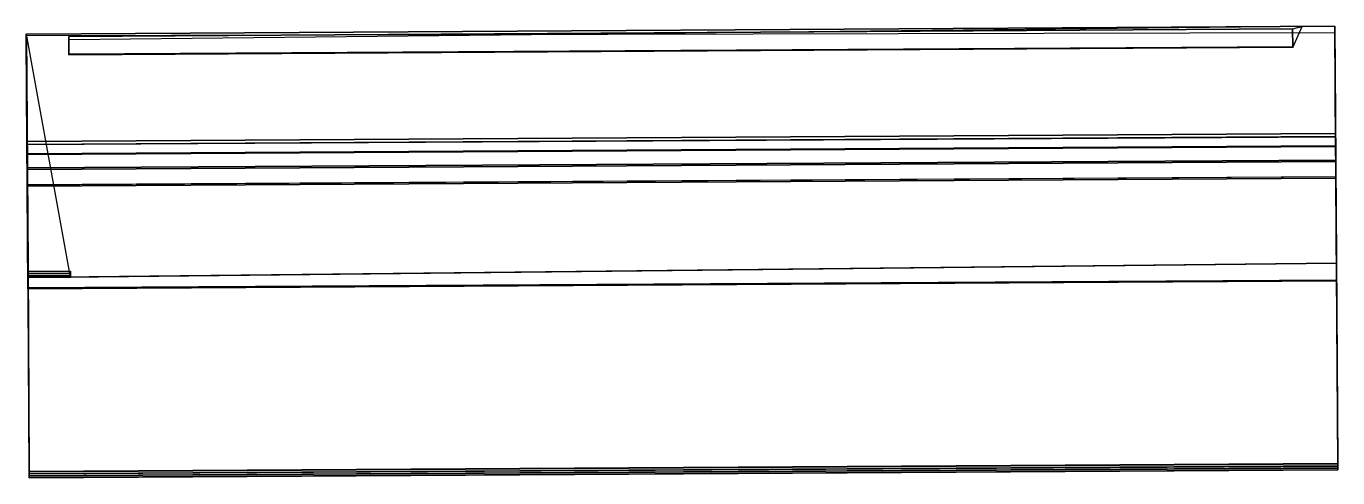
# Model space of a CAD drawing. Extents: x 0 to 109, y -36 to 2.
import ezdxf

# ---------------------------------------------------------------- set-up
doc = ezdxf.new("R2010")
doc.units = 0
doc.header["$MEASUREMENT"] = 0
doc.layers.add('ACESSORIO', color=1, linetype='CONTINUOUS')

msp = doc.modelspace()

# ---------------------------------------------------------------- linework, layer by layer
at = {"layer": 'ACESSORIO'}
for points in [[(-0.03, 0.89, 17.59), (108.75, 1.15, 17.66), (108.88, -19.47, 17.66), (0.11, -20.09, 17.7)], [(108.74, 1.66, -1.14), (108.74, 1.66, 17.31), (-0.01, 1, 17.35), (0, 1, -1.11)], [(3.65, -19.21, -1.46), (0, 1, -1.11), (108.74, 1.66, -1.14), (108.87, -18.07, -1.49)], [(105.23, 1.43, -15.04), (106.04, 1.64, -1.14), (3.5, 0.52, -1.6), (3.51, 0.81, -15.03)], [(105.24, -0.06, -15.18), (105.23, 1.43, -15.04), (3.51, 0.81, -15.03), (3.52, -0.67, -15.18)], [(105.23, 1.42, -15), (105.24, -0.06, -15.18), (105.24, -0.1, -1.35), (106.04, 1.64, -1.14)], [(108.8, -7.26, 13.37), (108.74, 1.66, 17.31), (108.74, 1.66, -1.14), (108.8, -7.27, 3.09)], [(108.81, -8.28, 1.2), (108.8, -7.24, 3.09), (108.74, 1.66, -1.14), (108.81, -8.28, 1.2)], [(108.83, -10.88, 0.29), (108.82, -9.47, 0.58), (108.74, 1.66, -1.14), (108.83, -10.88, 0.29)], [(108.98, -34.71, -0.25), (108.84, -10.88, 0.29), (108.74, 1.66, -1.14), (108.87, -17.54, -1.14)], [(108.8, -7.26, 13.37), (108.8, -7.51, 14.33), (108.74, 1.63, 17.44), (108.74, 1.65, 17.31)], [(108.8, -7.51, 14.33), (108.81, -8.34, 15.28), (108.75, 1.51, 17.56), (108.74, 1.63, 17.44)], [(108.82, -9.47, 0.58), (108.81, -8.28, 1.2), (108.75, 1.66, -1.14), (108.82, -9.47, 0.58)], [(108.81, -8.34, 15.28), (108.82, -9.59, 15.92), (108.75, 1.15, 17.66), (108.75, 1.51, 17.56)], [(108.88, -19.51, 16.68), (108.88, -19.47, 17.66), (108.75, 1.15, 17.66), (108.83, -10.99, 16.18)], [(108.83, -10.99, 16.18), (108.82, -9.59, 15.92), (108.75, 1.15, 17.66), (108.83, -10.99, 16.18)], [(0.03, -7.88, 13.41), (-0.03, 1.04, 17.34), (0, 1, -1.11), (0.03, -7.89, 3.12)], [(0.03, -7.88, 13.41), (0.03, -8.13, 14.36), (-0.03, 1, 17.47), (-0.03, 1.03, 17.34)], [(0.03, -8.13, 14.36), (0.04, -8.96, 15.31), (-0.03, 0.89, 17.59), (-0.03, 1, 17.47)], [(0.04, -8.96, 15.31), (0.04, -10.21, 15.95), (-0.03, 0.53, 17.7), (-0.03, 0.89, 17.59)], [(0.11, -20.17, 16.71), (0.11, -20.09, 17.7), (-0.03, 0.53, 17.7), (0.05, -11.61, 16.22)], [(0.05, -11.61, 16.22), (0.04, -10.21, 15.95), (-0.03, 0.53, 17.7), (0.05, -11.61, 16.22)], [(0.06, -8.94, 1.23), (0.06, -7.9, 3.12), (0, 1, -1.11), (0.06, -8.94, 1.23)], [(0.07, -10.13, 0.61), (0.06, -8.94, 1.23), (0, 1, -1.11), (0.07, -10.13, 0.61)], [(0.08, -11.54, 0.32), (0.07, -10.13, 0.61), (0, 1, -1.11), (0.08, -11.55, 0.32)], [(0.21, -35.37, -0.22), (0.09, -11.55, 0.32), (0, 1, -1.11), (0.13, -18.2, -1.11)], [(3.51, 0.81, -15.04), (3.5, 0.52, -1.6), (3.52, -0.72, -1.35), (3.52, -0.67, -15.18)], [(3.52, -0.67, -15.18), (3.52, -0.72, -1.35), (105.24, -0.08, -1.35), (105.24, -0.06, -15.18)], [(0.05, -7.92, 3.12), (0.04, -7.92, 13.41), (108.8, -7.26, 13.37), (108.8, -7.27, 3.09)], [(0.04, -7.92, 13.41), (0.04, -8.18, 14.4), (108.8, -7.51, 14.33), (108.8, -7.26, 13.37)], [(0.04, -8.18, 14.4), (0.05, -9, 15.32), (108.81, -8.34, 15.28), (108.8, -7.51, 14.33)], [(0.04, -8.96, 1.24), (0.05, -8.19, 2.11), (108.8, -7.53, 2.08), (108.81, -8.28, 1.2)], [(0.05, -8.19, 2.11), (0.05, -7.92, 3.12), (108.8, -7.26, 3.09), (108.81, -7.53, 2.08)], [(0.07, -10.13, 0.62), (0.04, -8.96, 1.24), (108.81, -8.28, 1.2), (108.82, -9.47, 0.58)], [(0.05, -9, 15.32), (0.05, -10.25, 15.96), (108.82, -9.59, 15.92), (108.81, -8.34, 15.28)], [(0.05, -10.25, 15.96), (0.06, -11.65, 16.22), (108.83, -10.99, 16.18), (108.82, -9.59, 15.92)], [(0.08, -11.52, 0.32), (0.07, -10.13, 0.62), (108.82, -9.47, 0.58), (108.83, -10.88, 0.29)], [(0.08, -11.55, 0.32), (0.21, -35.37, -0.22), (108.98, -34.71, -0.25), (108.83, -10.88, 0.29)], [(0.11, -20.17, 16.71), (108.88, -19.51, 16.68), (108.83, -10.99, 16.18), (0.06, -11.65, 16.22)], [(108.87, -18.05, -2.83), (0.12, -19.23, -2.79), (0.22, -35.39, -2.79), (108.98, -34.73, -2.83)], [(108.87, -18.05, -2.83), (108.87, -18.05, -1.5), (0.12, -19.23, -1.53), (0.12, -19.23, -2.79)], [(108.87, -18.05, -2.83), (108.87, -18.05, -1.5), (3.65, -19.21, -1.46), (3.47, -19.2, -2.79)], [(108.98, -34.71, -0.25), (108.98, -34.73, -2.83), (108.87, -18.05, -2.83), (108.87, -18.05, -1.5)], [(0.11, -20.17, 16.71), (0.11, -20.09, 17.7), (108.88, -19.47, 17.66), (108.88, -19.53, 16.68)], [(0.12, -18.91, -1.13), (0.12, -18.72, -1.11), (3.65, -18.7, -1.11), (3.65, -18.89, -1.13)], [(0.12, -19.08, -1.21), (0.12, -18.91, -1.13), (3.65, -18.89, -1.13), (3.65, -19.06, -1.21)], [(0.12, -19.2, -1.33), (0.12, -19.08, -1.21), (3.65, -19.06, -1.21), (3.65, -19.18, -1.33)], [(0.12, -19.23, -1.46), (0.12, -19.2, -1.33), (3.65, -19.18, -1.33), (3.65, -19.21, -1.46)], [(0.12, -19.23, -2.79), (3.47, -19.2, -2.79), (3.65, -19.21, -1.46), (0.12, -19.23, -1.46)], [(0.21, -35.37, -0.22), (0.22, -35.39, -2.79), (0.12, -19.23, -2.79), (0.12, -19.23, -1.46)], [(0.21, -35.37, -0.22), (0.22, -35.57, -0.24), (108.98, -34.91, -0.27), (108.98, -34.71, -0.25)], [(0.22, -35.39, -2.79), (0.22, -35.58, -2.77), (108.99, -34.92, -2.8), (108.98, -34.73, -2.83)], [(108.98, -35.08, -0.35), (108.98, -34.71, -0.37), (108.98, -34.71, -0.25), (108.99, -34.91, -0.27)], [(108.98, -34.71, -0.48), (108.98, -35.2, -0.46), (108.98, -35.08, -0.35), (108.98, -34.71, -0.37)], [(108.98, -35.24, -0.6), (108.98, -35.2, -0.46), (108.98, -34.71, -0.48), (108.98, -34.71, -0.62)], [(108.98, -34.72, -2.44), (108.98, -35.24, -2.48), (108.98, -35.24, -0.6), (108.98, -34.71, -0.62)], [(108.99, -34.92, -2.8), (108.98, -34.92, -2.45), (108.98, -34.72, -2.44), (108.98, -34.73, -2.83)], [(0.22, -35.39, -2.79), (0.21, -35.37, -0.22), (0.22, -35.58, -2.77), (0.22, -35.39, -2.79)], [(0.22, -35.58, -2.77), (0.21, -35.37, -0.22), (0.22, -35.75, -2.69), (0.21, -35.58, -2.77)], [(0.22, -35.86, -2.57), (0.21, -35.37, -0.22), (0.22, -35.9, -2.44), (0.22, -35.86, -2.57)], [(0.22, -35.9, -2.44), (0.21, -35.37, -0.22), (0.22, -35.57, -0.24), (0.22, -35.9, -0.57)], [(0.21, -35.57, -0.24), (0.21, -35.74, -0.31), (0.22, -35.86, -0.43), (0.22, -35.9, -0.57)], [(0.22, -35.57, -0.24), (0.22, -35.74, -0.31), (108.98, -35.08, -0.35), (108.99, -34.91, -0.27)], [(0.22, -35.58, -2.77), (0.22, -35.75, -2.69), (108.98, -35.09, -2.72), (108.99, -34.92, -2.8)], [(0.22, -35.74, -0.31), (0.22, -35.86, -0.43), (108.98, -35.2, -0.46), (108.98, -35.08, -0.35)], [(0.22, -35.75, -2.69), (0.22, -35.86, -2.57), (108.98, -35.2, -2.6), (108.98, -35.09, -2.72)], [(0.22, -35.9, -0.57), (0.22, -35.86, -0.43), (108.98, -35.2, -0.46), (108.99, -35.24, -0.6)], [(0.22, -35.9, -2.44), (0.22, -35.86, -2.57), (108.98, -35.2, -2.6), (108.98, -35.24, -2.48)], [(0.22, -35.9, -0.57), (0.22, -35.9, -2.44), (108.98, -35.24, -2.48), (108.99, -35.24, -0.6)], [(108.99, -34.92, -2.8), (108.98, -35.09, -2.72), (108.98, -35.08, -2.46), (108.98, -34.92, -2.45)], [(108.98, -35.09, -2.72), (108.98, -35.2, -2.6), (108.98, -35.24, -2.48), (108.98, -35.08, -2.46)]]:
    msp.add_3dface(points, dxfattribs=at)

doc.saveas('drawing.dxf')
